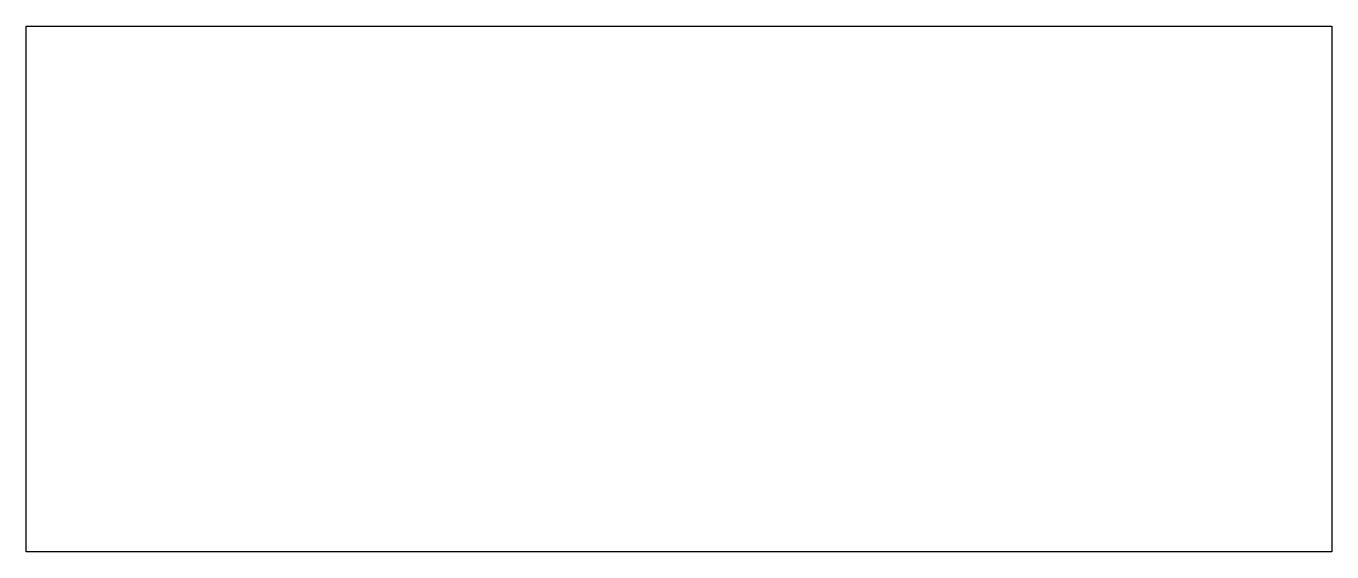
# Model space of a CAD drawing. Header units: inches. Extents: x 0 to 27, y 2.5 to 13.4.
import ezdxf

# ---------------------------------------------------------------- set-up
doc = ezdxf.new("R2010")
doc.units = ezdxf.units.IN
doc.layers.get('0').update_dxf_attribs({"linetype": 'CONTINUOUS'})

msp = doc.modelspace()

# ---------------------------------------------------------------- linework, layer by layer
msp.add_lwpolyline([(27, 2.5), (0, 2.5), (0, 13.375), (27, 13.375)], close=True)

doc.saveas('drawing.dxf')
